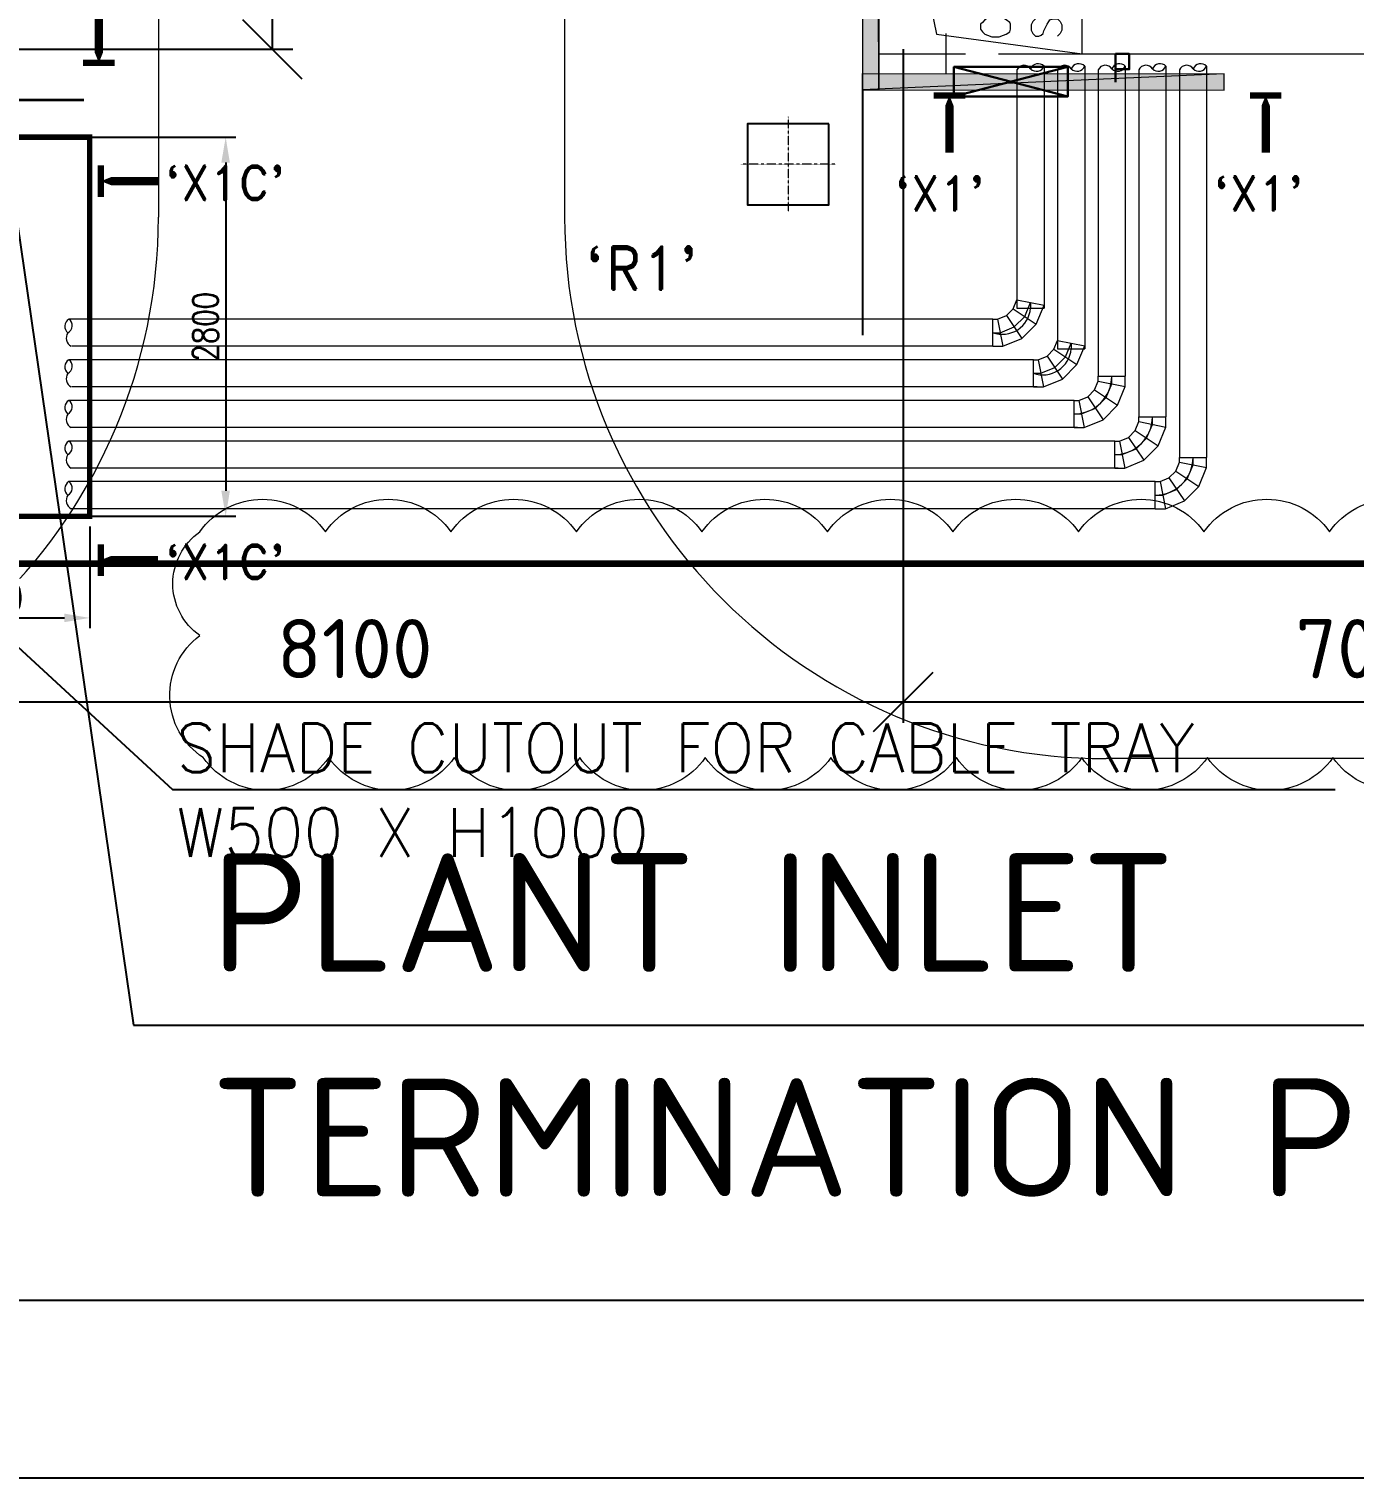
# Model space of a CAD drawing. Header units: inches. Extents: x 8618018 to 8935006, y 2431589 to 2567223.
# Drawn here: x 8708431 to 8718215, y 2464586 to 2475290 of the extents above; entities that cross this region are included whole.
import ezdxf
from ezdxf import colors
from ezdxf.entities.mleader import LeaderData, LeaderLine
from ezdxf.math import Vec2, Vec3

# ---------------------------------------------------------------- set-up
doc = ezdxf.new("R2010")
doc.units = ezdxf.units.IN
doc.header["$MEASUREMENT"] = 0
doc.linetypes.add('CENTER', pattern=[2, 1.25, -0.25, 0.25, -0.25])
doc.linetypes.add('PHANTOM', pattern=[2.5, 1.25, -0.25, 0.25, -0.25, 0.25, -0.25])
doc.layers.get('Defpoints').update_dxf_attribs({"color": 252})
for name, color, linetype in [('a Text far', 252, 'Continuous'), ('CCT', 4, 'Continuous'), ('Civil', 252, 'Continuous'), ('ELECT-CABLE-TRENCH', 230, 'Continuous'), ('LAY-ROAD CARREGE WAY', 252, 'Continuous'), ('TEXT', 252, 'Continuous')]:
    doc.layers.add(name, color=color, linetype=linetype)
for name, color, linetype, lineweight in [('CL', 252, 'CENTER', 5), ('DIM', 252, 'Continuous', 13), ('ICT', 6, 'Continuous', 13), ('PCT', 2, 'Continuous', 15), ('Rev', 252, 'Continuous', 0), ('WTS_PIT', 191, 'Continuous', 25)]:
    doc.layers.add(name, color=color, linetype=linetype, lineweight=lineweight)
doc.styles.add('DIM', font='romans.shx', dxfattribs={"width": 0.8})
doc.styles.add('ISOCPEUR', font='isocpeur.ttf')
doc.styles.add('r-30', font='romans.shx')
doc.styles.get("Standard").update_dxf_attribs({"font": 'arial.ttf'})
doc.styles.add('TIT', font='romand.shx')
doc.dimstyles.new('DIM', dxfattribs={"dimscale": 175, "dimtxt": 2.5, "dimasz": 2.5, "dimexe": 0.875, "dimexo": 0.875, "dimgap": 1, "dimtad": 1, "dimdec": 0, "dimzin": 9, "dimdsep": 46, "dimtxsty": 'ISOCPEUR', "dimblk": 'OBLIQUE', "dimcen": 0.09, "dimclrd": 256, "dimclre": 256, "dimclrt": 252, "dimadec": 0, "dimazin": 0, "dimtfac": 1, "dimtdec": 0, "dimtmove": 0, "dimatfit": 3, "dimfxl": 1, "dimtfill": 1, "dimtolj": 1, "dimtzin": 0, "dimarcsym": 0})
doc.dimstyles.new('DIM_100', dxfattribs={"dimscale": 75, "dimtxt": 2.5, "dimasz": 2.5, "dimexe": 1, "dimexo": 1, "dimgap": 0.75, "dimtad": 1, "dimdec": 0, "dimrnd": 1, "dimzin": 12, "dimdsep": 46, "dimtxsty": 'DIM', "dimcen": 0.09, "dimclrd": 256, "dimclre": 256, "dimclrt": 3, "dimadec": 0, "dimazin": 0, "dimtfac": 0.046875, "dimtdec": 0, "dimtmove": 0, "dimatfit": 3, "dimfxl": 1, "dimtolj": 1, "dimtzin": 12, "dimlwd": -1, "dimlwe": -1, "dimarcsym": 0})

# ---------------------------------------------------------------- blocks, each defined once
blk = doc.blocks.new('_Oblique')
at = {"color": 0, "linetype": 'ByBlock', "lineweight": -2}
blk.add_line((-0.5, -0.5), (0.5, 0.5), dxfattribs=at)
blk = doc.blocks.new('A$Cdbfdfbd1')
at = {"layer": 'Civil'}
blk.add_lwpolyline([(-300, 300), (300, 300), (300, -300), (-300, -300)], close=True, dxfattribs=at)
at = {"layer": 'CL', "ltscale": 0.25}
for p, q in [((0, 350), (0, -350)), ((-350, 0), (350, 0))]:
    blk.add_line(p, q, dxfattribs=at)
blk = doc.blocks.new('*D270')
at = {"layer": 'Defpoints', "color": 0, "transparency": 16777216}
for p in [(95505, 0), (95505, -6754), (0, -8229)]:
    blk.add_point(p, dxfattribs=at)
at = {"layer": 'DIM', "lineweight": -2, "transparency": 16777216}
for p, q in [((95505, -153), (95505, -6908)), ((0, -8075), (0, -6601)), ((0, -6754), (95505, -6754))]:
    blk.add_line(p, q, dxfattribs=at)
at = {"layer": 'DIM', "lineweight": -2, "transparency": 16777216, "xscale": 437.5, "yscale": 437.5, "zscale": 437.5, "rotation": 180}
blk.add_blockref('_Oblique', (0, -6754), dxfattribs=at)
at = {"layer": 'DIM', "lineweight": -2, "transparency": 16777216, "xscale": 437.5, "yscale": 437.5, "zscale": 437.5}
blk.add_blockref('_Oblique', (95505, -6754), dxfattribs=at)
at = {"layer": 'DIM', "color": 252, "transparency": 16777216, "insert": (47752, -6361), "char_height": 437.5, "attachment_point": 5, "style": 'ISOCPEUR', "bg_fill": 3, "box_fill_scale": 1.1, "bg_fill_color": 256, "bg_fill_true_color": 13158600, "bg_fill_transparency": 0}
blk.add_mtext('\\A1;95505', dxfattribs=at)
blk = doc.blocks.new('*D291')
at = {"layer": 'Defpoints', "color": 0, "transparency": 16777216}
for p in [(78705, 7800), (78086, 3800), (82145, 3800)]:
    blk.add_point(p, dxfattribs=at)
at = {"layer": 'DIM', "lineweight": -2, "transparency": 16777216}
for p, q in [((78858, 7800), (82298, 7800)), ((82145, 7800), (82145, 3800)), ((78239, 3800), (82298, 3800))]:
    blk.add_line(p, q, dxfattribs=at)
at = {"layer": 'DIM', "lineweight": -2, "transparency": 16777216, "xscale": 437.5, "yscale": 437.5, "zscale": 437.5}
for p, rotation in [((82145, 7800), 90), ((82145, 3800), 270)]:
    blk.add_blockref('_Oblique', p, dxfattribs=dict(at, rotation=rotation))
at = {"layer": 'DIM', "color": 252, "transparency": 16777216, "insert": (81751, 5800), "char_height": 437.5, "attachment_point": 5, "rotation": 90, "style": 'ISOCPEUR', "bg_fill": 3, "box_fill_scale": 1.1, "bg_fill_color": 256, "bg_fill_true_color": 13158600, "bg_fill_transparency": 0}
blk.add_mtext('\\A1;4000', dxfattribs=at)
blk = doc.blocks.new('*D264')
at = {"layer": 'Defpoints', "color": 0, "transparency": 16777216}
for p in [(86805, 3800), (93805, 3800), (86805, -1022)]:
    blk.add_point(p, dxfattribs=at)
at = {"layer": 'DIM', "lineweight": -2, "transparency": 16777216}
for p, q in [((86805, 3647), (86805, -1175)), ((93805, 3647), (93805, -1175)), ((93805, -1022), (86805, -1022))]:
    blk.add_line(p, q, dxfattribs=at)
at = {"layer": 'DIM', "lineweight": -2, "transparency": 16777216, "xscale": 437.5, "yscale": 437.5, "zscale": 437.5, "rotation": 180}
blk.add_blockref('_Oblique', (86805, -1022), dxfattribs=at)
at = {"layer": 'DIM', "lineweight": -2, "transparency": 16777216, "xscale": 437.5, "yscale": 437.5, "zscale": 437.5}
blk.add_blockref('_Oblique', (93805, -1022), dxfattribs=at)
at = {"layer": 'DIM', "color": 252, "transparency": 16777216, "insert": (90305, -628), "char_height": 437.5, "attachment_point": 5, "style": 'ISOCPEUR', "bg_fill": 3, "box_fill_scale": 1.1, "bg_fill_color": 256, "bg_fill_true_color": 13158600, "bg_fill_transparency": 0}
blk.add_mtext('\\A1;7000', dxfattribs=at)
blk = doc.blocks.new('*D265')
at = {"layer": 'Defpoints', "color": 0, "transparency": 16777216}
for p in [(78705, 7800), (86805, 3800), (78705, -1022)]:
    blk.add_point(p, dxfattribs=at)
at = {"layer": 'DIM', "lineweight": -2, "transparency": 16777216}
for p, q in [((78705, 7647), (78705, -1175)), ((86805, 3647), (86805, -1175)), ((86805, -1022), (78705, -1022))]:
    blk.add_line(p, q, dxfattribs=at)
at = {"layer": 'DIM', "lineweight": -2, "transparency": 16777216, "xscale": 437.5, "yscale": 437.5, "zscale": 437.5, "rotation": 180}
blk.add_blockref('_Oblique', (78705, -1022), dxfattribs=at)
at = {"layer": 'DIM', "lineweight": -2, "transparency": 16777216, "xscale": 437.5, "yscale": 437.5, "zscale": 437.5}
blk.add_blockref('_Oblique', (86805, -1022), dxfattribs=at)
at = {"layer": 'DIM', "color": 252, "transparency": 16777216, "insert": (82755, -628), "char_height": 437.5, "attachment_point": 5, "style": 'ISOCPEUR', "bg_fill": 3, "box_fill_scale": 1.1, "bg_fill_color": 256, "bg_fill_true_color": 13158600, "bg_fill_transparency": 0}
blk.add_mtext('\\A1;8100', dxfattribs=at)
blk = doc.blocks.new('mcc room')
h = blk.add_hatch(color=252)
h.paths.add_polyline_path([(-3616, 1355), (-3495, 1355), (-3616, 35872)])
h.paths.add_polyline_path([(-3495, 1355), (-3616, 35872), (-3495, 35872)])
h = blk.add_hatch(color=252)
h.paths.add_polyline_path([(-946, 1355), (-946, 1473), (-3616, 1355)])
h.paths.add_polyline_path([(-946, 1473), (-3616, 1355), (-3616, 1476)])
at = {"color": 252, "linetype": 'Continuous', "lineweight": -2}
for points in [[(-3616, 1355), (-3495, 1355), (-3616, 35872)], [(-3495, 1355), (-3616, 35872), (-3495, 35872)], [(-946, 1473), (-3616, 1355), (-3616, 1476)], [(-946, 1353), (-946, 1473), (-3616, 1355)]]:
    blk.add_lwpolyline(points, close=True, dxfattribs=at)
at = {"color": 252, "linetype": 'Continuous', "lineweight": 15}
blk.add_lwpolyline([(-3244, 2624), (-3071, 1767), (-1995, 1621), (-1995, 2624)], dxfattribs=at)
at = {"color": 252, "linetype": 'Continuous', "lineweight": 20}
for points in [[(-2694, 1885), (-2714, 1873), (-2731, 1853), (-2744, 1841), (-2744, 1804), (-2731, 1784), (-2714, 1767), (-2694, 1759), (-2662, 1747), (-2606, 1747), (-2574, 1759), (-2556, 1767), (-2529, 1784), (-2524, 1804), (-2524, 1841), (-2529, 1853), (-2556, 1873), (-2574, 1885)], [(-2340, 1880), (-2359, 1860), (-2372, 1836), (-2372, 1796), (-2359, 1772), (-2340, 1752), (-2315, 1752), (-2298, 1759), (-2283, 1772), (-2278, 1791), (-2253, 1841), (-2241, 1860), (-2234, 1873), (-2209, 1880), (-2177, 1880), (-2157, 1860), (-2145, 1836), (-2145, 1796), (-2157, 1772), (-2177, 1752)], [(-3495, 1476), (-3495, 1772), (-3495, 1772)], [(-2998, 1476), (-2998, 1772), (-2998, 1772)], [(-3495, 1621), (-2998, 1621), (-2998, 1621)]]:
    blk.add_lwpolyline(points, dxfattribs=at)
at = {"color": 252, "linetype": 'Continuous', "lineweight": 5}
for points in [[(-3111, 1621), (-2857, 1621), (-2857, 1621)], [(-2613, 1621), (-1364, 1621), (-1364, 1621)], [(-1364, 1621), (196, 1621), (196, 1621)]]:
    blk.add_lwpolyline(points, dxfattribs=at)
at = {"color": 252, "linetype": 'Continuous', "lineweight": 30}
for points in [[(-1748, 1508), (-1647, 1508), (-1647, 1621), (-1748, 1621), (-1748, 1412)], [(-2101, 1525), (-2941, 1306), (-2941, 1525), (-2101, 1525), (-2101, 1306), (-2941, 1306)], [(-2941, 1525), (-2101, 1306), (-2101, 1306)]]:
    blk.add_lwpolyline(points, dxfattribs=at)
blk = doc.blocks.new('*D333')
at = {"transparency": 16777216}
for p, q in [((8707379, 2471615), (8707379, 2470864)), ((8708880, 2471615), (8708880, 2470864)), ((8707567, 2470939), (8708692, 2470939))]:
    blk.add_line(p, q, dxfattribs=at)
for points in [[(8707567, 2470971), (8707567, 2470908), (8707379, 2470939)], [(8708692, 2470971), (8708692, 2470908), (8708880, 2470939)]]:
    blk.add_solid(points, dxfattribs=at)
at = {"layer": 'Defpoints', "color": 0, "transparency": 16777216}
for p in [(8707379, 2471690), (8708880, 2471690), (8708880, 2470939)]:
    blk.add_point(p, dxfattribs=at)
at = {"color": 3, "transparency": 16777216, "insert": (8708129, 2471089), "char_height": 187.5, "attachment_point": 5, "style": 'DIM', "bg_fill": 3, "box_fill_scale": 1.25, "bg_fill_color": 256, "bg_fill_true_color": 13158600, "bg_fill_transparency": 0}
blk.add_mtext('\\A1;1500', dxfattribs=at)
blk = doc.blocks.new('*D334')
at = {"transparency": 16777216}
for p, q in [((8708655, 2474490), (8709958, 2474490)), ((8709883, 2474303), (8709883, 2471878)), ((8708655, 2471690), (8709958, 2471690))]:
    blk.add_line(p, q, dxfattribs=at)
for points in [[(8709851, 2474303), (8709914, 2474303), (8709883, 2474490)], [(8709851, 2471878), (8709914, 2471878), (8709883, 2471690)]]:
    blk.add_solid(points, dxfattribs=at)
at = {"layer": 'Defpoints', "color": 0, "transparency": 16777216}
for p in [(8708580, 2474490), (8708580, 2471690), (8709883, 2471690)]:
    blk.add_point(p, dxfattribs=at)
at = {"color": 3, "transparency": 16777216, "insert": (8709733, 2473090), "char_height": 187.5, "attachment_point": 5, "rotation": 90, "style": 'DIM', "bg_fill": 3, "box_fill_scale": 1.25, "bg_fill_color": 256, "bg_fill_true_color": 13158600, "bg_fill_transparency": 0}
blk.add_mtext('\\A1;2800', dxfattribs=at)
blk = doc.blocks.new('GA CRM')
at = {"const_width": 50}
blk.add_lwpolyline([(0, 0), (0, 54685), (95505, 54685), (95505, 0), (0, 0)], dxfattribs=at)
at = {"color": 252, "linetype": 'PHANTOM', "const_width": 20}
blk.add_lwpolyline([(63207.1, 3425), (80755, 3425)], dxfattribs=at)
at = {"layer": 'DIM'}
for p, q in [((81305, 37100.2), (81305, 2560)), ((84305, 37100.2), (84305, 2560)), ((99255, -1440), (88305, -1440))]:
    blk.add_line(p, q, dxfattribs=at)
for centre, start, end in [((77305, 2560), 270, 0), ((88305, 2560), 180, 270)]:
    blk.add_arc(centre, 4000, start, end, dxfattribs=at)
at = {"layer": 'LAY-ROAD CARREGE WAY', "color": 252}
blk.add_line((19500, -5440), (99255, -5440), dxfattribs=at)
at = {"layer": 'Rev', "xscale": -1}
blk.add_blockref('A$Cdbfdfbd1', (85955, 2950), dxfattribs=at)
at = {"layer": 'DIM', "color": 252, "style": 'ISOCPEUR'}
for s, p in [('PLANT INLET', (81693.4, -3015.2)), ('TERMINATION POINTS', (81693.4, -4675.9))]:
    blk.add_text(s, height=875, dxfattribs=at).set_placement(p)
at = {"layer": 'DIM'}
blk.add_leader([(79620, 6949.6), (81120.5, -3409), (93076.4, -3409)], dimstyle='DIM', override={"dimgap": 1, "dimtad": 0}, dxfattribs=at)
dim = blk.add_linear_dim(base=(82145, 3800), p1=(78705, 7800), p2=(78086.2, 3800), angle=90, dimstyle='DIM', override={"dimarcsym": 1}, dxfattribs=at)
dim.commit()
dim.dimension.update_dxf_attribs({"geometry": '*D291', "text_midpoint": (81751.2, 5800)})
dim = blk.add_linear_dim(base=(95505, -6754.4), p1=(0, -8228.6), p2=(95505, 0), dimstyle='DIM', override={"dimarcsym": 1}, dxfattribs=at)
dim.commit()
dim.dimension.update_dxf_attribs({"geometry": '*D270', "text_midpoint": (47752.5, -6360.7)})
dim = blk.add_linear_dim(base=(86805, -1021.7), p1=(93805, 3800), p2=(86805, 3800), dimstyle='DIM', override={"dimarcsym": 1}, dxfattribs=at)
dim.commit()
dim.dimension.update_dxf_attribs({"geometry": '*D264', "text_midpoint": (90305, -628)})
dim = blk.add_linear_dim(base=(78705, -1021.7), p1=(86805, 3800), p2=(78705, 7800), dimstyle='DIM', override={"dimarcsym": 1}, dxfattribs=at)
dim.commit()
dim.dimension.update_dxf_attribs({"geometry": '*D265', "text_midpoint": (82755, -628)})
for p, q in [((86805, 3800), (86805, 1590.6)), ((86505, 3500), (86505, 1687))]:
    blk.add_line(p, q)
at = {"layer": 'Rev'}
blk.add_lwpolyline([(90905, -1433.1, -0.5205671), (89978.2, -1433.1, -0.5205671), (89051.3, -1433.1, -0.5205671), (88124.5, -1433.1, -0.5205671), (87197.6, -1433.1, -0.5205671), (86270.7, -1433.1, -0.5205671), (85343.9, -1433.1, -0.5205671), (84417, -1433.1, -0.5205671), (83490.2, -1433.1, -0.5205671), (82563.3, -1433.1, -0.5205671), (81636.4, -1433.1, -0.5205671), (81611.4, -531.4, -0.5205671), (81611.4, 234.8, -0.5205671), (82538.2, 234.8, -0.5205671), (83465.1, 234.8, -0.5205671), (84391.9, 234.8, -0.5205671), (85318.8, 234.8, -0.5205671), (86245.7, 234.8, -0.5205671), (87172.5, 234.8, -0.5205671), (88099.4, 234.8, -0.5205671), (89026.2, 234.8, -0.5205671), (89953.1, 234.8, -0.5205671), (90880, 234.8, -0.5205671)], format="xyb", dxfattribs=at)

msp = doc.modelspace()

# ---------------------------------------------------------------- block references
at = {"color": 252}
msp.add_blockref('GA CRM', (8628081, 2471340), dxfattribs=at)

# ---------------------------------------------------------------- next in the draw order: linework, layer by layer
at = {"layer": 'a Text far', "color": 3, "const_width": 46.7}
msp.add_lwpolyline([(8715110.5, 2474798.9), (8715343.8, 2474798.9)], dxfattribs=at)
msp.add_lwpolyline([(8715110.5, 2474798.9), (8715343.8, 2474798.9)], dxfattribs=at)
at = {"layer": 'a Text far', "color": 3}
msp.add_lwpolyline([(8715227.2, 2474798.9, 0, 205.1, 0), (8715227.2, 2474545.5, 61.5, 61.5, 0), (8715227.2, 2474376.4, 61.5, 61.5, 0)], format="xyseb", dxfattribs=at)
at = {"layer": 'CCT', "color": 4, "lineweight": 0, "ltscale": 300}
for p, q in [((8715926.3, 2475015.1, 0), (8715926.3, 2473226.8, 0)), ((8716226.4, 2475015.1, 0), (8716226.4, 2472926.8, 0)), ((8716526.4, 2475015.1, 0), (8716526.4, 2472724.5, 0)), ((8716826.4, 2475015.1, 0), (8716826.4, 2472424.4, 0)), ((8717126.4, 2475015.1, 0), (8717126.4, 2472124.4, 0)), ((8715726.3, 2474988.4, 0), (8715726.3, 2473226.8, 0)), ((8716026.4, 2474988.4, 0), (8716026.4, 2472926.8, 0)), ((8716326.4, 2474988.4, 0), (8716326.4, 2472724.5, 0)), ((8716626.4, 2474988.4, 0), (8716626.4, 2472424.4, 0)), ((8716926.4, 2474988.4, 0), (8716926.4, 2472124.4, 0)), ((8715699.1, 2473223.4, 0), (8715868.7, 2473110.1, 0)), ((8715726.2, 2473289, 0), (8715926.3, 2473249.2, 0)), ((8715726.2, 2473226.8, 0), (8715926.3, 2473226.8, 0)), ((8715726.3, 2473289, 0), (8715926.4, 2473249.2, 0)), ((8715726.3, 2473226.8, 0), (8715926.4, 2473226.8, 0)), ((8715547.8, 2472945.9, 0), (8715547.8, 2473146, 0)), ((8715583.3, 2473146, 0), (8715623.1, 2472945.9, 0)), ((8715648.9, 2473173.2, 0), (8715762.2, 2473003.6, 0)), ((8716026.3, 2472989, 0), (8716226.4, 2472949.2, 0)), ((8715948.9, 2472873.2, 0), (8716062.2, 2472703.6, 0)), ((8715999.1, 2472923.4, 0), (8716168.7, 2472810.1, 0)), ((8716026.3, 2472926.8, 0), (8716226.4, 2472926.8, 0)), ((8715847.8, 2472645.9, 0), (8715847.8, 2472846, 0)), ((8715883.3, 2472846, 0), (8715923.1, 2472645.9, 0)), ((8716326.3, 2472724.5, 0), (8716526.4, 2472724.5, 0)), ((8716326.3, 2472689, 0), (8716526.4, 2472649.2, 0)), ((8716248.9, 2472573.2, 0), (8716362.2, 2472403.6, 0)), ((8716299.1, 2472623.4, 0), (8716468.7, 2472510.1, 0)), ((8716147.8, 2472345.9, 0), (8716147.8, 2472546, 0)), ((8716183.3, 2472546, 0), (8716223.1, 2472345.9, 0)), ((8716626.3, 2472424.4, 0), (8716826.4, 2472424.4, 0)), ((8716626.3, 2472388.9, 0), (8716826.4, 2472349.1, 0)), ((8716447.8, 2472045.9, 0), (8716447.8, 2472245.9, 0)), ((8716483.3, 2472245.9, 0), (8716523.1, 2472045.9, 0)), ((8716548.9, 2472273.1, 0), (8716662.2, 2472103.5, 0)), ((8716599.1, 2472323.3, 0), (8716768.7, 2472210, 0)), ((8716926.3, 2472124.4, 0), (8717126.4, 2472124.4, 0)), ((8716899.1, 2472023.3, 0), (8717068.7, 2471910, 0)), ((8716926.3, 2472088.9, 0), (8717126.4, 2472049.1, 0)), ((8716747.8, 2471745.9, 0), (8716747.8, 2471945.9, 0)), ((8716783.3, 2471945.9, 0), (8716823.1, 2471745.9, 0)), ((8716848.9, 2471973.1, 0), (8716962.2, 2471803.5, 0))]:
    msp.add_line(p, q, dxfattribs=at)
at = {"layer": 'CCT', "color": 4, "lineweight": 0, "ltscale": 300, "elevation": 0}
for points in [[(8715547.8, 2473146), (8715583.3, 2473146), (8715648.9, 2473173.2), (8715699.1, 2473223.4), (8715726.3, 2473289), (8715726.3, 2473226.8)], [(8715547.8, 2473046), (8715603.2, 2473046), (8715705.5, 2473088.4), (8715783.9, 2473166.7), (8715826.3, 2473269.1), (8715826.3, 2473226.8)], [(8715547.8, 2472945.9), (8715623.1, 2472945.9), (8715762.2, 2473003.6), (8715868.7, 2473110.1), (8715926.4, 2473249.2), (8715926.4, 2473226.8)], [(8715847.8, 2472846), (8715883.3, 2472846), (8715948.9, 2472873.2), (8715999.1, 2472923.4), (8716026.3, 2472989), (8716026.3, 2472926.8)], [(8715847.8, 2472746), (8715903.2, 2472746), (8716005.5, 2472788.4), (8716083.9, 2472866.7), (8716126.3, 2472969.1), (8716126.3, 2472926.8)], [(8715847.8, 2472645.9), (8715923.1, 2472645.9), (8716062.2, 2472703.6), (8716168.7, 2472810.1), (8716226.4, 2472949.2), (8716226.4, 2472926.8)], [(8716147.8, 2472446), (8716203.2, 2472446), (8716305.5, 2472488.4), (8716383.9, 2472566.7), (8716426.3, 2472669.1), (8716426.3, 2472724.5)], [(8716147.8, 2472546), (8716183.3, 2472546), (8716248.9, 2472573.2), (8716299.1, 2472623.4), (8716326.3, 2472689), (8716326.3, 2472724.5)], [(8716147.8, 2472345.9), (8716223.1, 2472345.9), (8716362.2, 2472403.6), (8716468.7, 2472510.1), (8716526.4, 2472649.2), (8716526.4, 2472724.5)], [(8716447.8, 2472145.9), (8716503.2, 2472145.9), (8716605.5, 2472188.3), (8716683.9, 2472266.7), (8716726.3, 2472369), (8716726.3, 2472424.4)], [(8716447.8, 2472245.9), (8716483.3, 2472245.9), (8716548.9, 2472273.1), (8716599.1, 2472323.3), (8716626.3, 2472388.9), (8716626.3, 2472424.4)], [(8716447.8, 2472045.9), (8716523.1, 2472045.9), (8716662.2, 2472103.5), (8716768.7, 2472210), (8716826.4, 2472349.1), (8716826.4, 2472424.4)], [(8716747.8, 2471845.9), (8716803.2, 2471845.9), (8716905.5, 2471888.3), (8716983.9, 2471966.7), (8717026.3, 2472069), (8717026.3, 2472124.4)], [(8716747.8, 2471945.9), (8716783.3, 2471945.9), (8716848.9, 2471973.1), (8716899.1, 2472023.3), (8716926.3, 2472088.9), (8716926.3, 2472124.4)], [(8716747.8, 2471745.9), (8716823.1, 2471745.9), (8716962.2, 2471803.5), (8717068.7, 2471910), (8717126.4, 2472049.1), (8717126.4, 2472124.4)]]:
    msp.add_lwpolyline(points, dxfattribs=at)
at = {"layer": 'CCT', "color": 4, "lineweight": 0, "ltscale": 300}
for centre, radius, start, end in [((8715778.7, 2474962.9, 0), 58.4, 33.68473, 154.04833), ((8715883.2, 2474973, 0), 60.2, 44.33811, 158.33623), ((8715870.3, 2475037.3, 0), 60.2, 224.33811, 338.33623), ((8716078.8, 2474962.9, 0), 58.4, 33.68473, 154.04833), ((8716183.3, 2474973, 0), 60.2, 44.33811, 158.33623), ((8716170.4, 2475037.3, 0), 60.2, 224.33811, 338.33623), ((8716378.8, 2474962.9, 0), 58.4, 33.68473, 154.04833), ((8716483.3, 2474973, 0), 60.2, 44.33811, 158.33623), ((8716470.4, 2475037.3, 0), 60.2, 224.33811, 338.33623), ((8716678.8, 2474962.9, 0), 58.4, 33.68473, 154.04833), ((8716783.3, 2474973, 0), 60.2, 44.33811, 158.33623), ((8716770.4, 2475037.3, 0), 60.2, 224.33811, 338.33623), ((8716978.8, 2474962.9, 0), 58.4, 33.68473, 154.04833), ((8717083.3, 2474973, 0), 60.2, 44.33811, 158.33623), ((8717070.4, 2475037.3, 0), 60.2, 224.33811, 338.33623), ((8715617.3, 2473243.9, 0), 209.7, 250.64608, 355.3198), ((8708754.3, 2473093.1, 0), 60.2, 118.41464, 232.41276), ((8708689, 2473098.3, 0), 60.2, 298.41464, 52.41276), ((8708774.2, 2473007, 0), 68.5, 145.82806, 242.82816), ((8715917.3, 2472943.9, 0), 209.7, 250.64608, 355.3198), ((8708754.3, 2472793.1, 0), 60.2, 118.41464, 232.41276), ((8708689, 2472798.3, 0), 60.2, 298.41464, 52.41276), ((8708774.2, 2472707, 0), 68.5, 145.82806, 242.82816), ((8716147.8, 2472724.5, 0), 278.5, 270, 0), ((8708754.3, 2472493, 0), 60.2, 118.41464, 232.41276), ((8708774.2, 2472406.9, 0), 68.5, 145.82806, 242.82816), ((8708689, 2472498.3, 0), 60.2, 298.41464, 52.41276), ((8716447.8, 2472424.4, 0), 278.5, 270, 0), ((8708754.3, 2472193, 0), 60.2, 118.41464, 232.41276), ((8708689, 2472198.3, 0), 60.2, 298.41464, 52.41276), ((8708774.2, 2472106.9, 0), 68.5, 145.82806, 242.82816), ((8716747.8, 2472124.4, 0), 278.5, 270, 0), ((8708754.3, 2471893, 0), 60.2, 118.41464, 232.41276), ((8708689, 2471898.3, 0), 60.2, 298.41464, 52.41276), ((8708774.2, 2471806.9, 0), 68.5, 145.82806, 242.82816)]:
    msp.add_arc(centre, radius, start, end, dxfattribs=at)
at = {"layer": 'ELECT-CABLE-TRENCH', "color": 3}
for points in [[(8708946.4, 2475040.1, 0, 205.1, 0), (8708946.4, 2475293.5, 61.5, 61.5, 0), (8708946.4, 2475462.5, 61.5, 61.5, 0)], [(8717563, 2474798.9, 0, 205.1, 0), (8717563, 2474545.5, 61.5, 61.5, 0), (8717563, 2474376.4, 61.5, 61.5, 0)], [(8708962, 2474165.5, 0, 205.1, 0), (8709215.4, 2474165.5, 61.5, 61.5, 0), (8709384.4, 2474165.5, 61.5, 61.5, 0)]]:
    msp.add_lwpolyline(points, format="xyseb", dxfattribs=at)
at = {"layer": 'ELECT-CABLE-TRENCH', "color": 3, "const_width": 46.7}
for points in [[(8709063, 2475040.1), (8708829.7, 2475040.1)], [(8709063, 2475040.1), (8708829.7, 2475040.1)], [(8709063, 2475040.1), (8708829.7, 2475040.1)], [(8709063, 2475040.1), (8708829.7, 2475040.1)], [(8717679.7, 2474798.9), (8717446.4, 2474798.9)], [(8717679.7, 2474798.9), (8717446.4, 2474798.9)], [(8708962, 2474048.8), (8708962, 2474282.1)], [(8708962, 2474048.8), (8708962, 2474282.1)], [(8708962, 2474048.8), (8708962, 2474282.1)], [(8708962, 2474048.8), (8708962, 2474282.1)], [(8708962, 2471250), (8708962, 2471483.4)], [(8708962, 2471250), (8708962, 2471483.4)], [(8708962, 2471250), (8708962, 2471483.4)], [(8708962, 2471250), (8708962, 2471483.4)]]:
    msp.add_lwpolyline(points, dxfattribs=at)
at = {"layer": 'ICT', "color": 6, "lineweight": 0, "ltscale": 300}
for p, q in [((8715926.3, 2475015.1, 0), (8715926.3, 2473226.8, 0)), ((8716226.4, 2475015.1, 0), (8716226.4, 2472926.8, 0)), ((8716526.4, 2475015.1, 0), (8716526.4, 2472724.5, 0)), ((8716826.4, 2475015.1, 0), (8716826.4, 2472424.4, 0)), ((8717126.4, 2475015.1, 0), (8717126.4, 2472124.4, 0)), ((8715726.3, 2474988.4, 0), (8715726.3, 2473226.8, 0)), ((8716026.4, 2474988.4, 0), (8716026.4, 2472926.8, 0)), ((8716326.4, 2474988.4, 0), (8716326.4, 2472724.5, 0)), ((8716626.4, 2474988.4, 0), (8716626.4, 2472424.4, 0)), ((8716926.4, 2474988.4, 0), (8716926.4, 2472124.4, 0)), ((8715699.1, 2473223.4, 0), (8715868.7, 2473110.1, 0)), ((8715726.2, 2473289, 0), (8715926.3, 2473249.2, 0)), ((8715726.2, 2473226.8, 0), (8715926.3, 2473226.8, 0)), ((8715726.3, 2473289, 0), (8715926.4, 2473249.2, 0)), ((8715547.8, 2473146, 0), (8708729.4, 2473146, 0)), ((8715547.8, 2472945.9, 0), (8715547.8, 2473146, 0)), ((8715583.3, 2473146, 0), (8715623.1, 2472945.9, 0)), ((8715648.9, 2473173.2, 0), (8715762.2, 2473003.6, 0)), ((8716026.3, 2472989, 0), (8716226.4, 2472949.2, 0)), ((8715547.8, 2472945.9, 0), (8708746.8, 2472946, 0)), ((8715948.9, 2472873.2, 0), (8716062.2, 2472703.6, 0)), ((8715999.1, 2472923.4, 0), (8716168.7, 2472810.1, 0)), ((8716026.3, 2472926.8, 0), (8716226.4, 2472926.8, 0)), ((8715847.8, 2472846, 0), (8708729.4, 2472846, 0)), ((8715847.8, 2472645.9, 0), (8715847.8, 2472846, 0)), ((8715883.3, 2472846, 0), (8715923.1, 2472645.9, 0)), ((8716326.3, 2472724.5, 0), (8716526.4, 2472724.5, 0)), ((8716326.3, 2472689, 0), (8716526.4, 2472649.2, 0)), ((8715874.4, 2472646, 0), (8708746.8, 2472646, 0)), ((8716248.9, 2472573.2, 0), (8716362.2, 2472403.6, 0)), ((8716299.1, 2472623.4, 0), (8716468.7, 2472510.1, 0)), ((8716147.8, 2472545.9, 0), (8708725.7, 2472545.9, 0)), ((8716147.8, 2472345.9, 0), (8716147.8, 2472546, 0)), ((8716183.3, 2472546, 0), (8716223.1, 2472345.9, 0)), ((8716174.4, 2472345.9, 0), (8708743, 2472345.9, 0)), ((8716626.3, 2472424.4, 0), (8716826.4, 2472424.4, 0)), ((8716626.3, 2472388.9, 0), (8716826.4, 2472349.1, 0)), ((8716447.8, 2472245.9, 0), (8708725.7, 2472245.9, 0)), ((8716447.8, 2472045.9, 0), (8716447.8, 2472245.9, 0)), ((8716483.3, 2472245.9, 0), (8716523.1, 2472045.9, 0)), ((8716548.9, 2472273.1, 0), (8716662.2, 2472103.5, 0)), ((8716599.1, 2472323.3, 0), (8716768.7, 2472210, 0)), ((8716926.3, 2472124.4, 0), (8717126.4, 2472124.4, 0)), ((8716474.4, 2472045.9, 0), (8708743, 2472045.9, 0)), ((8716899.1, 2472023.3, 0), (8717068.7, 2471910, 0)), ((8716926.3, 2472088.9, 0), (8717126.4, 2472049.1, 0)), ((8716747.8, 2471945.9, 0), (8708725.7, 2471945.9, 0)), ((8716747.8, 2471745.9, 0), (8716747.8, 2471945.9, 0)), ((8716783.3, 2471945.9, 0), (8716823.1, 2471745.9, 0)), ((8716848.9, 2471973.1, 0), (8716962.2, 2471803.5, 0)), ((8716747.8, 2471745.9, 0), (8708743, 2471745.9, 0))]:
    msp.add_line(p, q, dxfattribs=at)
at = {"layer": 'ICT', "color": 6, "lineweight": 0, "ltscale": 300, "elevation": 0}
for points in [[(8715547.8, 2473146), (8715583.3, 2473146), (8715648.9, 2473173.2), (8715699.1, 2473223.4), (8715726.3, 2473289), (8715726.3, 2473226.8)], [(8715547.8, 2473046), (8715603.2, 2473046), (8715705.5, 2473088.4), (8715783.9, 2473166.7), (8715826.3, 2473269.1), (8715826.3, 2473226.8)], [(8715547.8, 2472945.9), (8715623.1, 2472945.9), (8715762.2, 2473003.6), (8715868.7, 2473110.1), (8715926.4, 2473249.2), (8715926.4, 2473226.8)], [(8715847.8, 2472846), (8715883.3, 2472846), (8715948.9, 2472873.2), (8715999.1, 2472923.4), (8716026.3, 2472989), (8716026.3, 2472926.8)], [(8715847.8, 2472746), (8715903.2, 2472746), (8716005.5, 2472788.4), (8716083.9, 2472866.7), (8716126.3, 2472969.1), (8716126.3, 2472926.8)], [(8715847.8, 2472645.9), (8715923.1, 2472645.9), (8716062.2, 2472703.6), (8716168.7, 2472810.1), (8716226.4, 2472949.2), (8716226.4, 2472926.8)], [(8716147.8, 2472546), (8716183.3, 2472546), (8716248.9, 2472573.2), (8716299.1, 2472623.4), (8716326.3, 2472689), (8716326.3, 2472724.5)], [(8716147.8, 2472446), (8716203.2, 2472446), (8716305.5, 2472488.4), (8716383.9, 2472566.7), (8716426.3, 2472669.1), (8716426.3, 2472724.5)], [(8716147.8, 2472345.9), (8716223.1, 2472345.9), (8716362.2, 2472403.6), (8716468.7, 2472510.1), (8716526.4, 2472649.2), (8716526.4, 2472724.5)], [(8716447.8, 2472145.9), (8716503.2, 2472145.9), (8716605.5, 2472188.3), (8716683.9, 2472266.7), (8716726.3, 2472369), (8716726.3, 2472424.4)], [(8716447.8, 2472245.9), (8716483.3, 2472245.9), (8716548.9, 2472273.1), (8716599.1, 2472323.3), (8716626.3, 2472388.9), (8716626.3, 2472424.4)], [(8716447.8, 2472045.9), (8716523.1, 2472045.9), (8716662.2, 2472103.5), (8716768.7, 2472210), (8716826.4, 2472349.1), (8716826.4, 2472424.4)], [(8716747.8, 2471845.9), (8716803.2, 2471845.9), (8716905.5, 2471888.3), (8716983.9, 2471966.7), (8717026.3, 2472069), (8717026.3, 2472124.4)], [(8716747.8, 2471945.9), (8716783.3, 2471945.9), (8716848.9, 2471973.1), (8716899.1, 2472023.3), (8716926.3, 2472088.9), (8716926.3, 2472124.4)], [(8716747.8, 2471745.9), (8716823.1, 2471745.9), (8716962.2, 2471803.5), (8717068.7, 2471910), (8717126.4, 2472049.1), (8717126.4, 2472124.4)]]:
    msp.add_lwpolyline(points, dxfattribs=at)
at = {"layer": 'ICT', "color": 6, "lineweight": 0, "ltscale": 300}
for centre, radius, start, end in [((8715778.7, 2474962.9, 0), 58.4, 33.68473, 154.04833), ((8715883.2, 2474973, 0), 60.2, 44.33811, 158.33623), ((8715870.3, 2475037.3, 0), 60.2, 224.33811, 338.33623), ((8716078.8, 2474962.9, 0), 58.4, 33.68473, 154.04833), ((8716183.3, 2474973, 0), 60.2, 44.33811, 158.33623), ((8716170.4, 2475037.3, 0), 60.2, 224.33811, 338.33623), ((8716378.8, 2474962.9, 0), 58.4, 33.68473, 154.04833), ((8716483.3, 2474973, 0), 60.2, 44.33811, 158.33623), ((8716470.4, 2475037.3, 0), 60.2, 224.33811, 338.33623), ((8716678.8, 2474962.9, 0), 58.4, 33.68473, 154.04833), ((8716783.3, 2474973, 0), 60.2, 44.33811, 158.33623), ((8716770.4, 2475037.3, 0), 60.2, 224.33811, 338.33623), ((8716978.8, 2474962.9, 0), 58.4, 33.68473, 154.04833), ((8717083.3, 2474973, 0), 60.2, 44.33811, 158.33623), ((8717070.4, 2475037.3, 0), 60.2, 224.33811, 338.33623), ((8715617.3, 2473243.9, 0), 209.7, 250.64608, 355.3198), ((8708754.3, 2473093.1, 0), 60.2, 118.41464, 232.41276), ((8708689, 2473098.3, 0), 60.2, 298.41464, 52.41276), ((8708774.2, 2473007, 0), 68.5, 145.82806, 242.82816), ((8715917.3, 2472943.9, 0), 209.7, 250.64608, 355.3198), ((8708754.3, 2472793.1, 0), 60.2, 118.41464, 232.41276), ((8708689, 2472798.3, 0), 60.2, 298.41464, 52.41276), ((8708774.2, 2472707, 0), 68.5, 145.82806, 242.82816), ((8716147.8, 2472724.5, 0), 278.5, 270, 0), ((8708754.3, 2472493, 0), 60.2, 118.41464, 232.41276), ((8708774.2, 2472406.9, 0), 68.5, 145.82806, 242.82816), ((8708689, 2472498.3, 0), 60.2, 298.41464, 52.41276), ((8716447.8, 2472424.4, 0), 278.5, 270, 0), ((8708754.3, 2472193, 0), 60.2, 118.41464, 232.41276), ((8708689, 2472198.3, 0), 60.2, 298.41464, 52.41276), ((8708774.2, 2472106.9, 0), 68.5, 145.82806, 242.82816), ((8716747.8, 2472124.4, 0), 278.5, 270, 0), ((8708754.3, 2471893, 0), 60.2, 118.41464, 232.41276), ((8708689, 2471898.3, 0), 60.2, 298.41464, 52.41276), ((8708774.2, 2471806.9, 0), 68.5, 145.82806, 242.82816)]:
    msp.add_arc(centre, radius, start, end, dxfattribs=at)
at = {"layer": 'PCT', "color": 2, "lineweight": 0, "ltscale": 300}
for p, q in [((8715926.3, 2475015.1, 0), (8715926.3, 2473226.8, 0)), ((8716226.4, 2475015.1, 0), (8716226.4, 2472926.8, 0)), ((8716526.4, 2475015.1, 0), (8716526.4, 2472724.5, 0)), ((8716826.4, 2475015.1, 0), (8716826.4, 2472424.4, 0)), ((8717126.4, 2475015.1, 0), (8717126.4, 2472124.4, 0)), ((8715726.3, 2474988.4, 0), (8715726.3, 2473226.8, 0)), ((8716026.4, 2474988.4, 0), (8716026.4, 2472926.8, 0)), ((8716326.4, 2474988.4, 0), (8716326.4, 2472724.5, 0)), ((8716626.4, 2474988.4, 0), (8716626.4, 2472424.4, 0)), ((8716926.4, 2474988.4, 0), (8716926.4, 2472124.4, 0)), ((8715699.1, 2473223.4, 0), (8715868.7, 2473110.1, 0)), ((8715726.2, 2473289, 0), (8715926.3, 2473249.2, 0)), ((8715726.2, 2473226.8, 0), (8715926.3, 2473226.8, 0)), ((8715726.3, 2473289, 0), (8715926.4, 2473249.2, 0)), ((8715726.3, 2473226.8, 0), (8715926.4, 2473226.8, 0)), ((8715547.8, 2473146, 0), (8708729.4, 2473146, 0)), ((8715547.8, 2472945.9, 0), (8715547.8, 2473146, 0)), ((8715583.3, 2473146, 0), (8715623.1, 2472945.9, 0)), ((8715648.9, 2473173.2, 0), (8715762.2, 2473003.6, 0)), ((8716026.3, 2472989, 0), (8716226.4, 2472949.2, 0)), ((8715547.8, 2472945.9, 0), (8708746.8, 2472946, 0)), ((8715948.9, 2472873.2, 0), (8716062.2, 2472703.6, 0)), ((8715999.1, 2472923.4, 0), (8716168.7, 2472810.1, 0)), ((8716026.3, 2472926.8, 0), (8716226.4, 2472926.8, 0)), ((8715847.8, 2472846, 0), (8708729.4, 2472846, 0)), ((8715847.8, 2472645.9, 0), (8715847.8, 2472846, 0)), ((8715883.3, 2472846, 0), (8715923.1, 2472645.9, 0)), ((8716326.3, 2472724.5, 0), (8716526.4, 2472724.5, 0)), ((8716326.3, 2472689, 0), (8716526.4, 2472649.2, 0)), ((8715874.4, 2472646, 0), (8708746.8, 2472646, 0)), ((8716248.9, 2472573.2, 0), (8716362.2, 2472403.6, 0)), ((8716299.1, 2472623.4, 0), (8716468.7, 2472510.1, 0)), ((8716147.8, 2472545.9, 0), (8708725.7, 2472545.9, 0)), ((8716147.8, 2472345.9, 0), (8716147.8, 2472546, 0)), ((8716183.3, 2472546, 0), (8716223.1, 2472345.9, 0)), ((8716174.4, 2472345.9, 0), (8708743, 2472345.9, 0)), ((8716626.3, 2472424.4, 0), (8716826.4, 2472424.4, 0)), ((8716626.3, 2472388.9, 0), (8716826.4, 2472349.1, 0)), ((8716447.8, 2472245.9, 0), (8708725.7, 2472245.9, 0)), ((8716447.8, 2472045.9, 0), (8716447.8, 2472245.9, 0)), ((8716483.3, 2472245.9, 0), (8716523.1, 2472045.9, 0)), ((8716548.9, 2472273.1, 0), (8716662.2, 2472103.5, 0)), ((8716599.1, 2472323.3, 0), (8716768.7, 2472210, 0)), ((8716926.3, 2472124.4, 0), (8717126.4, 2472124.4, 0)), ((8716474.4, 2472045.9, 0), (8708743, 2472045.9, 0)), ((8716899.1, 2472023.3, 0), (8717068.7, 2471910, 0)), ((8716926.3, 2472088.9, 0), (8717126.4, 2472049.1, 0)), ((8716747.8, 2471945.9, 0), (8708725.7, 2471945.9, 0)), ((8716747.8, 2471745.9, 0), (8716747.8, 2471945.9, 0)), ((8716783.3, 2471945.9, 0), (8716823.1, 2471745.9, 0)), ((8716848.9, 2471973.1, 0), (8716962.2, 2471803.5, 0)), ((8716747.8, 2471745.9, 0), (8708743, 2471745.9, 0))]:
    msp.add_line(p, q, dxfattribs=at)
for centre, radius, start, end in [((8715778.7, 2474962.9, 0), 58.4, 33.68473, 154.04833), ((8715883.2, 2474973, 0), 60.2, 44.33811, 158.33623), ((8715870.3, 2475037.3, 0), 60.2, 224.33811, 338.33623), ((8716078.8, 2474962.9, 0), 58.4, 33.68473, 154.04833), ((8716183.3, 2474973, 0), 60.2, 44.33811, 158.33623), ((8716170.4, 2475037.3, 0), 60.2, 224.33811, 338.33623), ((8716378.8, 2474962.9, 0), 58.4, 33.68473, 154.04833), ((8716483.3, 2474973, 0), 60.2, 44.33811, 158.33623), ((8716470.4, 2475037.3, 0), 60.2, 224.33811, 338.33623), ((8716678.8, 2474962.9, 0), 58.4, 33.68473, 154.04833), ((8716783.3, 2474973, 0), 60.2, 44.33811, 158.33623), ((8716770.4, 2475037.3, 0), 60.2, 224.33811, 338.33623), ((8716978.8, 2474962.9, 0), 58.4, 33.68473, 154.04833), ((8717083.3, 2474973, 0), 60.2, 44.33811, 158.33623), ((8717070.4, 2475037.3, 0), 60.2, 224.33811, 338.33623), ((8715617.3, 2473243.9, 0), 209.7, 250.64608, 355.3198), ((8708754.3, 2473093.1, 0), 60.2, 118.41464, 232.41276), ((8708689, 2473098.3, 0), 60.2, 298.41464, 52.41276), ((8708774.2, 2473007, 0), 68.5, 145.82806, 242.82816), ((8715917.3, 2472943.9, 0), 209.7, 250.64608, 355.3198), ((8708754.3, 2472793.1, 0), 60.2, 118.41464, 232.41276), ((8708689, 2472798.3, 0), 60.2, 298.41464, 52.41276), ((8708774.2, 2472707, 0), 68.5, 145.82806, 242.82816), ((8716147.8, 2472724.5, 0), 278.5, 270, 0), ((8708754.3, 2472493, 0), 60.2, 118.41464, 232.41276), ((8708774.2, 2472406.9, 0), 68.5, 145.82806, 242.82816), ((8708689, 2472498.3, 0), 60.2, 298.41464, 52.41276), ((8716447.8, 2472424.4, 0), 278.5, 270, 0), ((8708754.3, 2472193, 0), 60.2, 118.41464, 232.41276), ((8708689, 2472198.3, 0), 60.2, 298.41464, 52.41276), ((8708774.2, 2472106.9, 0), 68.5, 145.82806, 242.82816), ((8716747.8, 2472124.4, 0), 278.5, 270, 0), ((8708754.3, 2471893, 0), 60.2, 118.41464, 232.41276), ((8708689, 2471898.3, 0), 60.2, 298.41464, 52.41276), ((8708774.2, 2471806.9, 0), 68.5, 145.82806, 242.82816)]:
    msp.add_arc(centre, radius, start, end, dxfattribs=at)
at = {"layer": 'WTS_PIT', "const_width": 40}
msp.add_lwpolyline([(8707379.4, 2474490.4), (8707379.4, 2471690), (8708879.5, 2471690), (8708879.5, 2474490.4)], close=True, dxfattribs=at)

# ---------------------------------------------------------------- next in the draw order: block references
at = {"layer": 'ICT'}
msp.add_blockref('mcc room', (8718202, 2473484.8), dxfattribs=at)

# ---------------------------------------------------------------- next in the draw order: texts
at = {"layer": 'ELECT-CABLE-TRENCH', "color": 3, "style": 'TIT'}
msp.add_text("`X1'", height=250, dxfattribs=at).set_placement((8717178.6, 2473950.7))
at = {"layer": 'PCT', "lineweight": 0, "style": 'r-30', "width": 0.95}
for s, p in [('SHADE CUTOUT FOR CABLE TRAY', (8709520.1, 2469799.6, 7612.9)), ('W500 X H1000', (8709520.1, 2469174.9, 7612.9))]:
    msp.add_text(s, height=360, dxfattribs=at).set_placement(p)
at = {"layer": 'TEXT', "color": 3, "style": 'TIT'}
for s, height, p in [("`X1C'", 250, (8709434.1, 2474027.6)), ("`X1'", 250, (8714824.5, 2473950.7)), ("`R1'", 316.25, (8712535, 2473365.6)), ("`X1C'", 250, (8709434.1, 2471228.8))]:
    msp.add_text(s, height=height, dxfattribs=at).set_placement(p)

# ---------------------------------------------------------------- next in the draw order: leaders
at = {"layer": 'PCT', "lineweight": 0}
ml = msp.add_multileader_mtext('Standard', dxfattribs=at)
ml.set_content('', color=256)
ml.set_leader_properties()
ml.build(insert=Vec2(0, 0))
ml.multileader.update_dxf_attribs({"text_right_attachment_type": 6, "dogleg_length": 1700, "arrow_head_size": 480})
ctx = ml.context
ctx.base_point, ctx.char_height, ctx.arrow_head_size, ctx.landing_gap_size, ctx.plane_origin = Vec3(8718072, 2469672.9), 9.6, 480, 4.8, Vec3(8708119, 2466314.9)
ctx.right_attachment = 6
notes = []
notes.append((ctx, [(0, (1, 1, 0), (8709491.1, 2469672.9), (1, 0), 8580.9, [(0, [(8707136, 2471840.2)], 0, [])])]))
ctx.mtext.insert, ctx.mtext.text_direction, ctx.mtext.rotation, ctx.mtext.flow_direction = Vec3(8718076.8, 2469668.1), Vec3(-1, 0), 3.1415927, 5
for ctx, leaders in notes:
    for number, flags, end, landing, length, lines in leaders:
        leader = LeaderData()
        leader.index, (leader.has_last_leader_line, leader.has_dogleg_vector, leader.attachment_direction) = number, flags
        leader.last_leader_point, leader.dogleg_vector, leader.dogleg_length = Vec3(end), Vec3(landing), length
        for number, points, colour, breaks in lines:
            line = LeaderLine()
            line.index, line.vertices, line.color, line.breaks = number, Vec3.list(points), colors.encode_raw_color(colour), breaks
            leader.lines.append(line)
        ctx.leaders.append(leader)

# ---------------------------------------------------------------- next in the draw order: dimensions: what is measured, and where the dimension line sits
dim = msp.add_linear_dim(base=(8708879.5, 2470939.4), p1=(8707379.4, 2471690), p2=(8708879.5, 2471690), dimstyle='DIM_100', override={"dimfxl": 0.18, "dimtfill": 1, "dimtfillclr": 256, "dimarcsym": 1})
dim.commit()
dim.dimension.update_dxf_attribs({"geometry": '*D333', "text_midpoint": (8708129.5, 2471089.4)})

# ---------------------------------------------------------------- next in the draw order: linework, layer by layer
at = {"layer": 'ELECT-CABLE-TRENCH', "color": 3}
msp.add_lwpolyline([(8708962, 2471366.7, 0, 205.1, 0), (8709215.4, 2471366.7, 61.5, 61.5, 0), (8709384.4, 2471366.7, 61.5, 61.5, 0)], format="xyseb", dxfattribs=at)

# ---------------------------------------------------------------- next in the draw order: dimensions: what is measured, and where the dimension line sits
dim = msp.add_linear_dim(base=(8709882.5, 2471690), p1=(8708579.5, 2474490.4), p2=(8708579.5, 2471690), angle=90, dimstyle='DIM_100', override={"dimfxl": 0.18, "dimtfill": 1, "dimtfillclr": 256, "dimarcsym": 1})
dim.commit()
dim.dimension.update_dxf_attribs({"geometry": '*D334', "text_midpoint": (8709732.5, 2473090.2)})

# ---------------------------------------------------------------- next in the draw order: linework, layer by layer
at = {"layer": 'CCT', "color": 4, "lineweight": 0, "ltscale": 300}
for p, q in [((8715547.8, 2473146, 0), (8708729.4, 2473146, 0)), ((8715547.8, 2472945.9, 0), (8708746.8, 2472946, 0)), ((8715847.8, 2472846, 0), (8708729.4, 2472846, 0)), ((8715874.4, 2472646, 0), (8708746.8, 2472646, 0)), ((8716147.8, 2472545.9, 0), (8708725.7, 2472545.9, 0)), ((8716174.4, 2472345.9, 0), (8708743, 2472345.9, 0)), ((8716447.8, 2472245.9, 0), (8708725.7, 2472245.9, 0)), ((8716474.4, 2472045.9, 0), (8708743, 2472045.9, 0)), ((8716747.8, 2471945.9, 0), (8708725.7, 2471945.9, 0)), ((8716747.8, 2471745.9, 0), (8708743, 2471745.9, 0))]:
    msp.add_line(p, q, dxfattribs=at)

doc.saveas('drawing.dxf')
